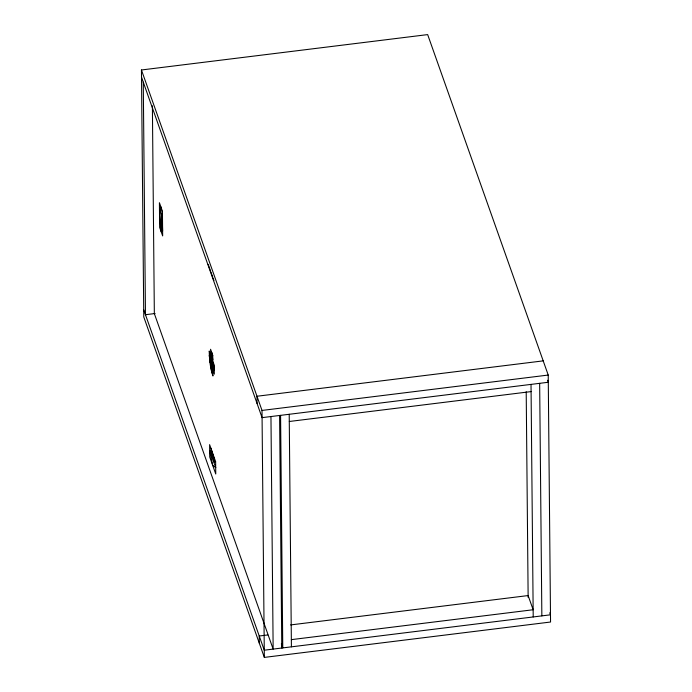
<?xml version="1.0" encoding="UTF-8"?>
<svg xmlns="http://www.w3.org/2000/svg" width="692" height="692" viewBox="0 0 692 692"><rect width="100%" height="100%" fill="white"/><g stroke="black" fill="none" stroke-linecap="round" stroke-linejoin="round"><path stroke-width="1.04" d="M141.445 69.979L427.665 34.6L548.228 375.055L550.555 622.022L264.335 657.4L143.772 316.945L141.445 69.979L262.008 410.434L264.335 657.4M155.112 313.511L145.467 314.704L143.27 82.149M543.203 360.869L256.983 396.248L257.052 403.453M262.008 410.434L548.228 375.055M289.282 421.489L531.093 391.594M290.597 624.928L528.126 595.561L533.151 609.747L291.341 639.642M267.821 634.953L259.24 636.009L259.31 643.214M547.58 380.237L548.298 382.261L262.078 417.639L141.514 77.184M549.768 612.792L550.486 614.816L264.266 650.195L143.702 309.739M208.197 264.361L210.61 271.169M210.922 272.034L212.712 277.094M213.015 277.959L213.932 280.545M162.473 216.241L162.144 215.298L162.611 231.093M281.341 643.854L282.768 647.911L280.58 415.347M539.656 383.325L541.853 615.889M531.024 384.397L533.212 616.953M526.205 391.741L528.143 597.386M289.213 414.283L291.41 646.838M279.594 415.477L281.782 648.032M270.961 416.541L273.15 649.096L154.342 313.606L152.387 105.815M214.459 458.329L214.477 459.696L210.835 448.087M160.985 207.159L159.532 215.056L161.219 231.855L160.985 207.159M210.273 354.027L209.252 355.472L210.359 362.937L210.273 354.027M214.278 369.658L213.257 371.111L213.171 362.201L214.278 369.658M211.674 352.332L210.627 353.629L212.807 359.771L211.674 352.332M212.92 371.63L211.873 372.919L210.74 365.488L212.92 371.63M215.696 467.558L212.738 465.491L209.667 450.535L215.696 467.558M162.43 211.224L159.411 202.713L159.644 227.408L162.663 235.92L162.43 211.224M212.764 355.403L210.584 349.261L210.645 355.065L209.209 351.017C209.425 359.529 210.152 367.936 212.954 375.99L212.902 370.116L214.321 374.113L214.235 365.203L212.816 361.207L212.764 355.403M161.945 214.762L161.47 213.413L162.092 229.614L161.945 214.762M212.193 359.226L211.25 356.553L212.202 360.549L212.193 359.226M212.21 361.077L211.268 358.404L211.32 364.13L212.262 366.803L212.21 361.077M210.922 358.326L210.593 357.418L210.956 362.201L210.922 358.326M212.444 362.634L211.051 358.69L211.086 362.565L212.479 366.509L212.444 362.634M212.894 363.914L212.574 363.006L212.928 367.789L212.894 363.914M212.271 367.331L211.32 364.658L212.28 368.646L212.271 367.331M215.636 461.659L209.615 444.636L209.728 456.979L215.757 474.003L215.636 461.659M214.485 460.483L210.852 450.241L210.878 452.196L214.503 462.438L214.485 460.483"/></g></svg>
